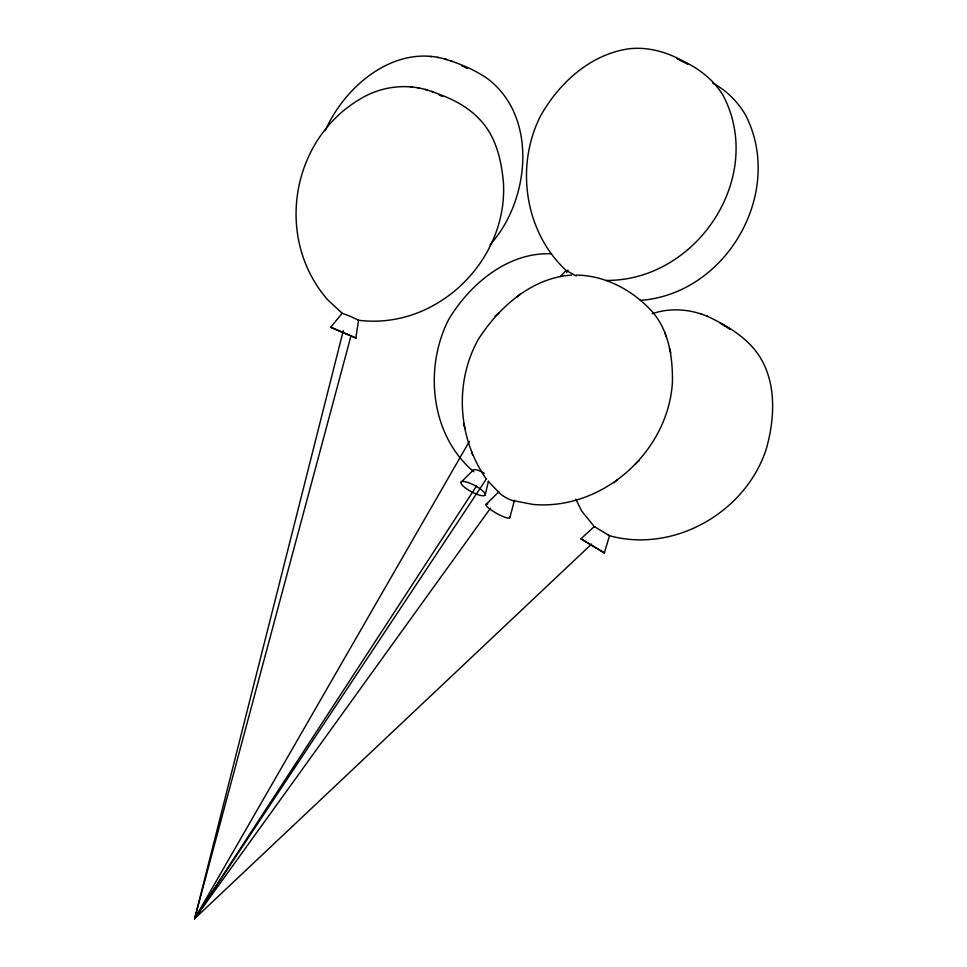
<?xml version="1.0" encoding="UTF-8"?>
<svg xmlns="http://www.w3.org/2000/svg" width="967" height="967" viewBox="0 0 967 967"><rect width="100%" height="100%" fill="white"/><g stroke="black" fill="none" stroke-linecap="round" stroke-linejoin="round"><path stroke-width="1.45" d="M355.832 337.979L358.539 320.246L350.719 316.499L342.161 313.272L330.702 327.281L355.832 337.979L330.702 327.281M485.18 495.031L488.432 481.179M591.611 544.058L194.645 918.65L343.297 330.617M509.863 517.623L514.444 500.338A8.908 1.704 29.3 0 1 506.297 497.836A8.908 1.704 29.3 0 1 498.839 491.816L485.93 504.556M490.523 508.183L194.645 918.65L350.816 336.54M595.201 527.257L594.258 526.544L580.913 538.824L604.327 552.931L609.524 535.742L594.258 526.544L581.675 510.999L575.8 499.105M325.287 130.666C344.917 85.725 395.249 43.418 446.742 59.603M486.606 478.568L194.645 918.65L469.406 441.327M566.517 272.634L568.016 270.023M194.645 918.65L476.695 485.797M571.437 275.111C531.705 277.783 498.634 307.421 478.121 339.683C454.139 382.968 457.947 438.498 486.196 478.846M513.223 500.64L533.095 504.46C602.949 510.552 668.535 451.371 672.44 381.905C672.754 356.424 668.62 328.671 650.259 309.537C631.27 289.532 604.484 275.402 576.55 275.111M490.015 244.711C529.747 201.414 538.655 116.415 486.969 78.279C474.12 69.467 459.47 63.544 444.639 58.939M560.389 276.574L566.118 270.434C524.682 232.007 515.157 166.409 540.311 116.391C558.733 83.174 590.656 53.934 629.42 48.737C647.733 46.718 666.021 51.795 682.037 60.522C698.803 68.427 714.226 80.08 723.618 96.362C765.296 177.868 696.482 281.071 606.261 280.418M461.041 482.219L473.347 470.059M495.068 316.185L498.984 312.752M516.922 296.966L520.451 293.871M613.948 482.811L617.478 479.705M635.404 463.93L639.32 460.485M652.169 313.695C668.137 308.207 685.76 308.848 701.667 314.142M640.372 300.374C726.531 294.089 784.999 192.421 745.654 115.194C737.881 101.849 726.58 90.39 712.836 83.198M551.311 253.777C507.965 252 469.926 284.032 448.761 319.352C423.739 368.064 430.533 435.573 473.842 471.775M427.426 90.064C406.539 83.694 383.452 86.365 364.245 96.688C291.478 136.178 273.323 237.133 327.523 299.637L342.161 313.272M430.182 56.449L431.608 56.642M437.024 57.355L438.184 57.5M410.866 86.921L412.293 87.115M417.708 87.816L418.856 87.973M358.165 320.198L358.539 320.246C436.492 330.158 507.602 260.969 503.469 183.162C501.426 159.531 495.612 134.473 477.795 117.539C463.616 103.082 444.24 95.479 425.323 89.399M450.948 60.933L452.363 61.368M431.633 91.394L433.035 91.841M707.215 316.197C723.715 324.078 740.214 333.373 752.519 347.177C777.093 374.64 775.824 415.629 766.251 449.014C745.859 512.256 674.12 553.426 609.524 535.742L608.412 535.222M580.913 538.824L604.327 552.931M464.063 66.953L467.399 68.186L466.046 67.666M700.737 313.804L707.917 316.451M462.021 65.986L462.83 66.336M440.384 95.431L439.115 94.839L442.499 96.47M576.259 275.946L566.118 270.434M728.199 328.043L730.411 329.3L721.418 323.981M723.715 325.359L725.238 326.29M722.301 324.489L720.185 323.135M488.359 481.493L499.709 493.267M664.873 332.358L666.082 336.468M669.406 348.096L670.856 353.04M463.531 423.631L464.994 428.574M471.558 451.492L472.609 455.046M473.371 470.748A8.908 2.309 28.1 0 1 484.201 473.286M509.585 516.704A13.659 2.623 29.3 0 1 495.817 512.921A13.659 2.623 29.3 0 1 487.791 504.073M687.694 64.003L677.045 58.612L687.694 64.003M471.606 491.84L468.524 490.076A13.659 3.542 28.1 0 1 464.825 481.651A13.659 3.542 28.1 0 1 484.685 493.073A13.659 3.542 28.1 0 1 471.606 491.84"/></g></svg>
